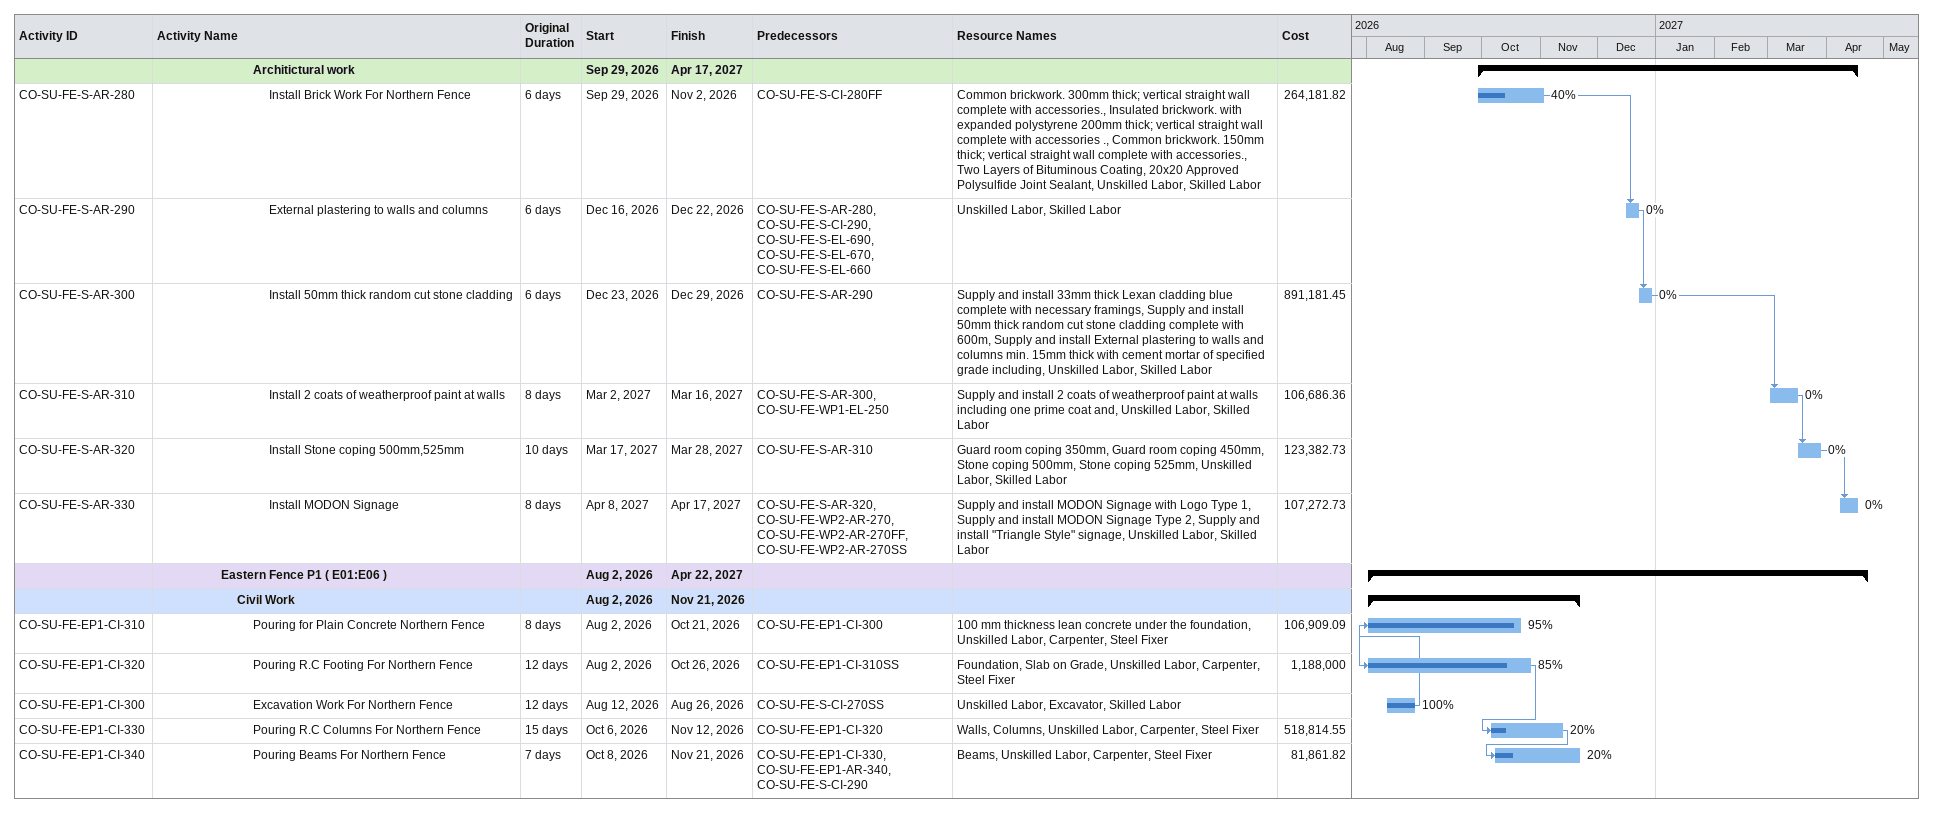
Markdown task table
| ID | Level | Task | Original duration | Start | Finish | Predecessors | Resources | % complete | Cost |
|---|---|---|---|---|---|---|---|---|---|
|  | 7 | **Architictural work** |  | 2026-09-29 | 2027-04-17 |  |  |  |  |
| CO-SU-FE-S-AR-280 | 8 | Install Brick Work For Northern Fence | 6d | 2026-09-29 | 2026-11-02 | CO-SU-FE-S-CI-280FF | Common brickwork. 300mm thick; vertical straight wall complete with accessories., Insulated brickwork. with expanded polystyrene 200mm thick; vertical straight wall complete with accessories ., Common brickwork. 150mm thick; vertical straight wall complete with accessories., Two Layers of Bituminous Coating, 20x20 Approved Polysulfide Joint Sealant, Unskilled Labor, Skilled Labor | 40 | 264181.82 |
| CO-SU-FE-S-AR-290 | 8 | External plastering to walls and columns | 6d | 2026-12-16 | 2026-12-22 | CO-SU-FE-S-AR-280, CO-SU-FE-S-CI-290, CO-SU-FE-S-EL-690, CO-SU-FE-S-EL-670, CO-SU-FE-S-EL-660 | Unskilled Labor, Skilled Labor | 0 |  |
| CO-SU-FE-S-AR-300 | 8 | Install 50mm thick random cut stone cladding | 6d | 2026-12-23 | 2026-12-29 | CO-SU-FE-S-AR-290 | Supply and install 33mm thick Lexan cladding blue complete with necessary framings, Supply and install 50mm thick random cut stone cladding complete with 600m, Supply and install External plastering to walls and columns min. 15mm thick with cement mortar of specified grade including, Unskilled Labor, Skilled Labor | 0 | 891181.45 |
| CO-SU-FE-S-AR-310 | 8 | Install 2 coats of weatherproof paint at walls | 8d | 2027-03-02 | 2027-03-16 | CO-SU-FE-S-AR-300, CO-SU-FE-WP1-EL-250 | Supply and install 2 coats of weatherproof paint at walls including one prime coat and, Unskilled Labor, Skilled Labor | 0 | 106686.36 |
| CO-SU-FE-S-AR-320 | 8 | Install Stone coping 500mm,525mm | 10d | 2027-03-17 | 2027-03-28 | CO-SU-FE-S-AR-310 | Guard room coping 350mm, Guard room coping 450mm, Stone coping 500mm, Stone coping 525mm, Unskilled Labor, Skilled Labor | 0 | 123382.73 |
| CO-SU-FE-S-AR-330 | 8 | Install MODON Signage | 8d | 2027-04-08 | 2027-04-17 | CO-SU-FE-S-AR-320, CO-SU-FE-WP2-AR-270, CO-SU-FE-WP2-AR-270FF, CO-SU-FE-WP2-AR-270SS | Supply and install MODON Signage with Logo Type 1, Supply and install MODON Signage Type 2, Supply and install "Triangle Style" signage, Unskilled Labor, Skilled Labor | 0 | 107272.73 |
|  | 5 | **Eastern Fence P1 ( E01:E06 )** |  | 2026-08-02 | 2027-04-22 |  |  |  |  |
|  | 6 | **Civil Work** |  | 2026-08-02 | 2026-11-21 |  |  |  |  |
| CO-SU-FE-EP1-CI-310 | 7 | Pouring for Plain Concrete Northern Fence | 8d | 2026-08-02 | 2026-10-21 | CO-SU-FE-EP1-CI-300 | 100 mm thickness lean concrete under the foundation, Unskilled Labor, Carpenter, Steel Fixer | 95 | 106909.09 |
| CO-SU-FE-EP1-CI-320 | 7 | Pouring R.C Footing For Northern Fence | 12d | 2026-08-02 | 2026-10-26 | CO-SU-FE-EP1-CI-310SS | Foundation, Slab on Grade, Unskilled Labor, Carpenter, Steel Fixer | 85 | 1188000 |
| CO-SU-FE-EP1-CI-300 | 7 | Excavation Work For Northern Fence | 12d | 2026-08-12 | 2026-08-26 | CO-SU-FE-S-CI-270SS | Unskilled Labor, Excavator, Skilled Labor | 100 |  |
| CO-SU-FE-EP1-CI-330 | 7 | Pouring R.C Columns For Northern Fence | 15d | 2026-10-06 | 2026-11-12 | CO-SU-FE-EP1-CI-320 | Walls, Columns, Unskilled Labor, Carpenter, Steel Fixer | 20 | 518814.55 |
| CO-SU-FE-EP1-CI-340 | 7 | Pouring Beams For Northern Fence | 7d | 2026-10-08 | 2026-11-21 | CO-SU-FE-EP1-CI-330, CO-SU-FE-EP1-AR-340, CO-SU-FE-S-CI-290 | Beams, Unskilled Labor, Carpenter, Steel Fixer | 20 | 81861.82 |
